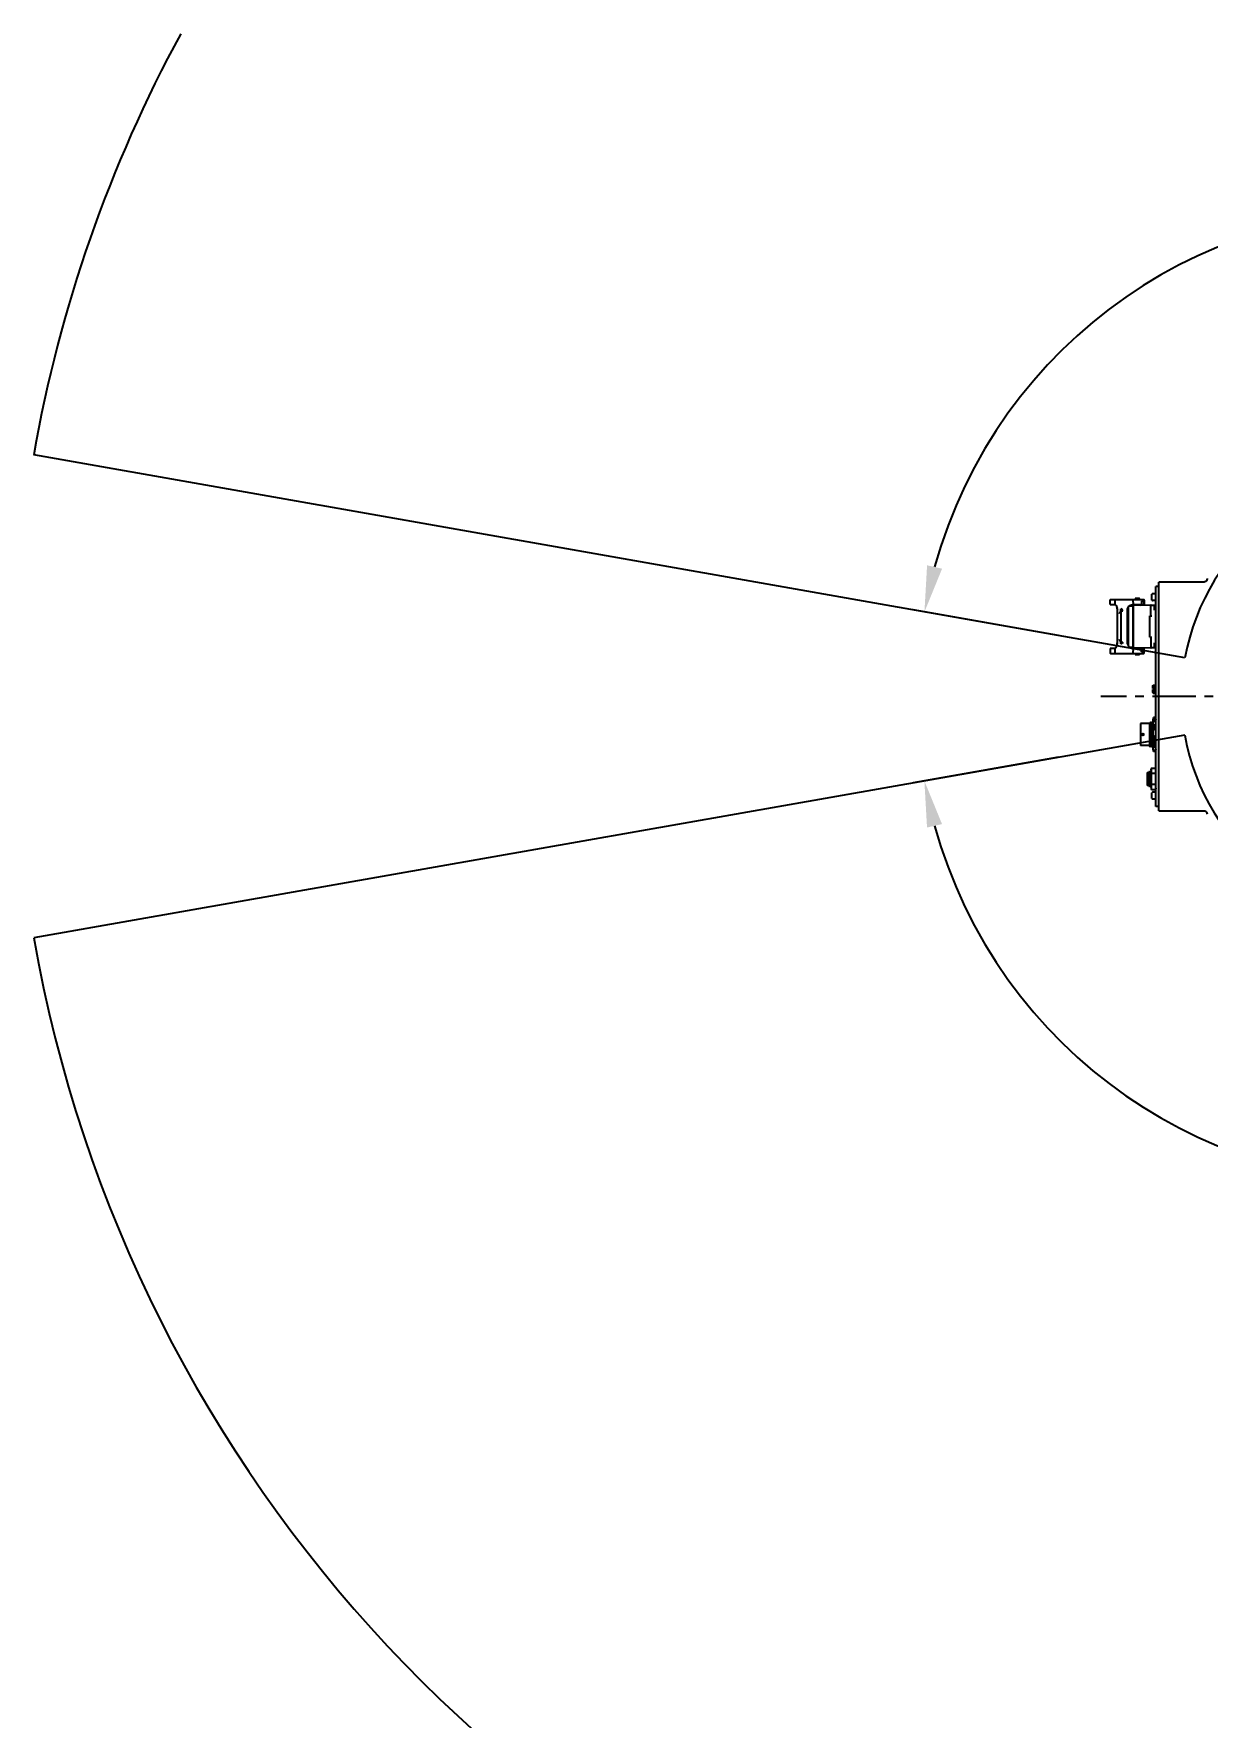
# Model space of a CAD drawing. Header units: millimetres. Extents: x 4086 to 10416, y 123 to 1549.
# Drawn here: x 9153.7 to 9357.2, y 416.2 to 708.2 of the extents above; entities that cross this region are included whole.
import ezdxf

# ---------------------------------------------------------------- set-up
doc = ezdxf.new("R2010")
doc.units = ezdxf.units.MM
doc.linetypes.add('CENTER', pattern=[0.6, 0.375, -0.075, 0.075, -0.075])
for name, color, linetype in [('中心线', 7, 'Continuous'), ('多重引线', 7, 'Continuous'), ('尺寸标注', 7, 'Continuous'), ('运动范围', 7, 'Continuous')]:
    doc.layers.add(name, color=color, linetype=linetype)
doc.styles.add('思源黑', font='SourceHanSansCN-Normal.ttf')
doc.dimstyles.new('STANDARD_1_6比例中六', dxfattribs={"dimtxt": 10, "dimasz": 8, "dimexe": 2, "dimexo": 1.5, "dimtad": 1, "dimdec": 1, "dimlfac": 6, "dimdsep": 46, "dimtxsty": '思源黑', "dimcen": 0.09, "dimclrd": 256, "dimclre": 256, "dimadec": 0, "dimazin": 0, "dimtp": 0.01, "dimtm": 0.01, "dimtfac": 1, "dimtdec": 1, "dimtofl": 0, "dimtmove": 0, "dimatfit": 3, "dimfxl": 1, "dimtolj": 1, "dimlwd": -1, "dimlwe": -1, "dimarcsym": 0})

# ---------------------------------------------------------------- blocks, each defined once
blk = doc.blocks.new('*D875')
at = {"layer": 'Defpoints', "color": 0}
for p in [(9437.51, 663.68), (9332.86, 603.51), (9333.46, 603.41), (9396.08, 593.23), (9396.68, 593.23)]:
    blk.add_point(p, dxfattribs=at)
at = {"layer": '尺寸标注'}
for p, q in [((9331.38, 603.78), (9306.16, 608.22)), ((9398.18, 593.23), (9477.49, 593.23))]:
    blk.add_line(p, q, dxfattribs=at)
blk.add_arc((9391.17, 593.23), 84.32, 5.438, 164.562, dxfattribs=at)
for points in [[(9308.59, 615.97), (9311.19, 615.38), (9308.13, 607.87)], [(9473.78, 601.16), (9476.45, 601.29), (9475.49, 593.23)]]:
    blk.add_solid(points, dxfattribs=at)
at = {"layer": '尺寸标注', "color": 0, "insert": (9399.04, 683.14), "char_height": 10, "attachment_point": 5, "rotation": 355, "style": '思源黑'}
blk.add_mtext('+170%%D', dxfattribs=at)
blk = doc.blocks.new('*D876')
at = {"layer": 'Defpoints', "color": 0}
for p in [(9396.08, 593.23), (9396.68, 593.23), (9332.86, 582.95), (9333.46, 583.06), (9357.77, 515.8)]:
    blk.add_point(p, dxfattribs=at)
at = {"layer": '尺寸标注'}
for p, q in [((9398.18, 593.23), (9477.51, 593.23)), ((9331.38, 582.69), (9306.15, 578.24))]:
    blk.add_line(p, q, dxfattribs=at)
blk.add_arc((9391.17, 593.23), 84.33, 195.4372, 354.5628, dxfattribs=at)
for points in [[(9476.46, 585.18), (9473.79, 585.3), (9475.51, 593.23)], [(9311.18, 571.08), (9308.58, 570.49), (9308.12, 578.59)]]:
    blk.add_solid(points, dxfattribs=at)
at = {"layer": '尺寸标注', "color": 0, "insert": (9398.01, 515.12), "char_height": 10, "attachment_point": 5, "rotation": 5, "style": '思源黑'}
blk.add_mtext('-170%%D', dxfattribs=at)

msp = doc.modelspace()

# ---------------------------------------------------------------- linework, layer by layer
at = {"layer": '中心线', "linetype": 'CENTER', "ltscale": 20}
msp.add_line((9391.173, 593.233), (9338.729, 593.233), dxfattribs=at)
at = {"layer": '多重引线'}
msp.add_arc((9391.173, 593.143), 38.468, 189.94999, 169.8488, dxfattribs=at)
at = {"layer": '运动范围', "linetype": 'Continuous'}
for p, q in [((9353.307, 599.922), (9153.68, 635.109)), ((9347.586, 609.938), (9347.586, 610.956)), ((9348.264, 611.041), (9347.67, 611.041)), ((9348.264, 574.153), (9348.264, 612.313)), ((9348.773, 612.313), (9348.264, 612.313)), ((9348.773, 573.407), (9348.773, 613.058)), ((9356.579, 613.058), (9348.773, 613.058)), ((9356.588, 613.059), (9356.579, 613.058)), ((9340.31, 609.185), (9340.31, 609.938)), ((9340.31, 609.185), (9341.121, 609.185)), ((9340.395, 610.023), (9346.161, 610.023)), ((9341.143, 609.938), (9341.121, 609.185)), ((9341.143, 609.938), (9341.153, 609.938)), ((9341.583, 602.268), (9341.583, 608.45)), ((9342.177, 608.053), (9342.143, 608.05)), ((9342.143, 608.05), (9342.208, 608.046)), ((9342.208, 608.046), (9342.143, 608.041)), ((9342.143, 608.041), (9342.208, 608.037)), ((9342.208, 608.037), (9342.143, 608.032)), ((9342.143, 608.032), (9342.208, 608.028)), ((9342.208, 608.028), (9342.143, 608.023)), ((9342.143, 608.023), (9342.208, 608.019)), ((9342.208, 608.019), (9342.143, 608.014)), ((9342.143, 608.014), (9342.208, 608.01)), ((9342.208, 608.01), (9342.143, 608.005)), ((9342.143, 608.005), (9342.208, 608)), ((9342.208, 608), (9342.143, 607.996)), ((9342.143, 607.996), (9342.208, 607.991)), ((9342.208, 607.991), (9342.143, 607.986)), ((9342.143, 607.986), (9342.208, 607.982)), ((9342.208, 607.982), (9342.143, 607.977)), ((9342.143, 607.977), (9342.208, 607.973)), ((9342.208, 607.973), (9342.143, 607.968)), ((9342.143, 607.968), (9342.208, 607.964)), ((9342.208, 607.964), (9342.143, 607.959)), ((9342.143, 607.959), (9342.177, 607.957)), ((9342.177, 608.059), (9342.175, 608.059)), ((9342.177, 608.048), (9342.177, 608.058)), ((9342.177, 607.951), (9342.177, 607.957)), ((9342.177, 607.948), (9342.177, 602.77)), ((9342.208, 608.046), (9342.208, 602.672)), ((9343.364, 602.268), (9343.364, 608.45)), ((9343.449, 608.645), (9343.449, 602.073)), ((9343.685, 608.967), (9344.312, 608.967)), ((9344.288, 609.938), (9344.323, 609.938)), ((9344.312, 601.751), (9344.312, 608.967)), ((9344.312, 608.789), (9344.355, 608.789)), ((9344.371, 609.185), (9344.323, 609.938)), ((9347.365, 609.039), (9344.355, 609.005)), ((9344.355, 601.713), (9344.355, 609.005)), ((9344.371, 609.185), (9346.246, 609.185)), ((9344.39, 609.006), (9344.568, 609.185)), ((9344.685, 610.21), (9344.652, 610.176)), ((9344.652, 610.176), (9344.652, 610.023)), ((9345.466, 610.176), (9344.652, 610.176)), ((9345.432, 610.21), (9344.685, 610.21)), ((9345.466, 610.176), (9345.432, 610.21)), ((9345.466, 610.023), (9345.466, 610.176)), ((9345.549, 609.185), (9345.713, 609.021)), ((9345.746, 609.761), (9345.746, 609.185)), ((9345.746, 609.761), (9346.225, 609.761)), ((9346.225, 609.185), (9346.225, 609.761)), ((9346.246, 609.938), (9346.246, 609.185)), ((9347.365, 609.039), (9347.364, 609.039)), ((9347.365, 609.039), (9348.044, 609.039)), ((9347.365, 607.225), (9347.365, 608.87)), ((9348.264, 609.853), (9347.67, 609.853)), ((9348.044, 608.191), (9348.044, 609.038)), ((9348.044, 609.038), (9348.264, 609.038)), ((9343.423, 605.316), (9343.364, 605.326)), ((9343.423, 605.071), (9343.364, 605.061)), ((9343.423, 605.027), (9343.364, 605.037)), ((9343.423, 605.019), (9343.364, 605.026)), ((9343.423, 604.982), (9343.364, 604.992)), ((9343.423, 604.715), (9343.364, 604.704)), ((9343.423, 605.338), (9343.368, 605.348)), ((9343.423, 605.071), (9343.423, 605.338)), ((9343.423, 604.715), (9343.423, 605.027)), ((9347.196, 603.493), (9347.196, 607.225)), ((9347.196, 607.225), (9347.535, 607.225)), ((9342.177, 602.761), (9342.143, 602.759)), ((9342.143, 602.759), (9342.208, 602.754)), ((9342.208, 602.754), (9342.143, 602.75)), ((9342.143, 602.75), (9342.208, 602.745)), ((9342.208, 602.745), (9342.143, 602.741)), ((9342.143, 602.741), (9342.208, 602.736)), ((9342.208, 602.736), (9342.143, 602.732)), ((9342.143, 602.732), (9342.208, 602.727)), ((9342.208, 602.727), (9342.143, 602.723)), ((9342.143, 602.723), (9342.208, 602.718)), ((9342.208, 602.718), (9342.143, 602.713)), ((9342.143, 602.713), (9342.208, 602.708)), ((9342.208, 602.708), (9342.143, 602.704)), ((9342.143, 602.704), (9342.208, 602.699)), ((9342.208, 602.699), (9342.143, 602.695)), ((9342.143, 602.695), (9342.208, 602.69)), ((9342.208, 602.69), (9342.143, 602.686)), ((9342.143, 602.686), (9342.208, 602.681)), ((9342.208, 602.681), (9342.143, 602.677)), ((9342.143, 602.677), (9342.208, 602.672)), ((9342.208, 602.672), (9342.143, 602.668)), ((9342.143, 602.668), (9342.177, 602.665)), ((9342.177, 602.761), (9342.177, 602.767)), ((9342.177, 602.66), (9342.177, 602.67)), ((9342.177, 602.66), (9342.516, 602.66)), ((9342.177, 602.636), (9342.177, 602.658)), ((9343.423, 604.359), (9343.364, 604.369)), ((9343.364, 604.304), (9343.423, 604.314)), ((9343.423, 604.203), (9343.364, 604.213)), ((9343.423, 603.958), (9343.364, 603.948)), ((9343.423, 603.602), (9343.364, 603.612)), ((9343.423, 603.379), (9343.364, 603.369)), ((9343.423, 603.29), (9343.364, 603.301)), ((9343.423, 603.09), (9343.364, 603.079)), ((9343.423, 602.979), (9343.364, 602.989)), ((9343.423, 602.934), (9343.364, 602.924)), ((9343.423, 602.756), (9343.364, 602.766)), ((9343.423, 602.712), (9343.364, 602.701)), ((9343.423, 604.225), (9343.368, 604.235)), ((9343.423, 603.068), (9343.368, 603.058)), ((9343.423, 604.314), (9343.423, 604.359)), ((9343.423, 603.958), (9343.423, 604.225)), ((9343.423, 603.379), (9343.423, 603.602)), ((9343.423, 603.068), (9343.423, 603.29)), ((9343.423, 602.712), (9343.423, 602.979)), ((9343.684, 601.751), (9344.312, 601.751)), ((9344.355, 601.929), (9344.312, 601.929)), ((9344.355, 601.713), (9347.365, 601.679)), ((9344.39, 601.712), (9344.568, 601.533)), ((9345.549, 601.533), (9345.713, 601.697)), ((9347.196, 603.493), (9347.535, 603.493)), ((9347.364, 601.679), (9347.365, 601.679)), ((9347.365, 603.493), (9347.365, 601.848)), ((9348.044, 601.679), (9347.365, 601.679)), ((9348.044, 601.68), (9348.044, 602.528)), ((9348.264, 601.68), (9348.044, 601.68)), ((9340.31, 601.533), (9340.31, 600.78)), ((9341.121, 601.533), (9340.31, 601.533)), ((9340.395, 600.695), (9346.161, 600.695)), ((9341.121, 601.533), (9341.143, 600.78)), ((9341.153, 600.78), (9341.143, 600.78)), ((9344.323, 600.78), (9344.288, 600.781)), ((9344.323, 600.78), (9344.371, 601.533)), ((9346.246, 601.533), (9344.371, 601.533)), ((9344.652, 600.542), (9344.652, 600.695)), ((9344.685, 600.508), (9344.652, 600.542)), ((9345.466, 600.542), (9344.652, 600.542)), ((9344.685, 600.508), (9345.432, 600.508)), ((9345.466, 600.542), (9345.432, 600.508)), ((9345.466, 600.695), (9345.466, 600.542)), ((9345.746, 600.957), (9345.746, 601.533)), ((9346.225, 600.957), (9345.746, 600.957)), ((9346.225, 600.957), (9346.225, 601.533)), ((9346.246, 600.78), (9346.246, 601.533)), ((9347.755, 595.098), (9347.78, 595.19)), ((9347.755, 594.606), (9347.755, 595.098)), ((9347.755, 594.606), (9348.01, 594.606)), ((9347.755, 593.911), (9347.755, 594.403)), ((9348.01, 594.403), (9347.755, 594.403)), ((9347.755, 593.911), (9347.78, 593.819)), ((9347.78, 595.19), (9348.179, 595.19)), ((9347.78, 594.847), (9348.179, 594.847)), ((9347.78, 594.162), (9348.179, 594.162)), ((9347.78, 593.819), (9348.179, 593.819)), ((9348.01, 594.403), (9348.01, 594.606)), ((9348.179, 595.19), (9348.179, 593.819)), ((9348.264, 595.098), (9348.179, 595.098)), ((9348.264, 593.911), (9348.179, 593.911)), ((9345.572, 588.503), (9345.572, 584.733)), ((9347.183, 588.503), (9345.572, 588.503)), ((9347.226, 584.525), (9347.226, 588.67)), ((9347.26, 588.61), (9347.226, 588.67)), ((9347.259, 588.611), (9347.289, 588.611)), ((9347.38, 588.771), (9347.288, 588.612)), ((9347.381, 588.772), (9347.38, 588.771)), ((9347.405, 588.772), (9347.381, 588.772)), ((9347.405, 588.772), (9347.407, 588.771)), ((9347.499, 588.611), (9347.407, 588.771)), ((9347.498, 588.611), (9347.528, 588.611)), ((9347.499, 588.61), (9347.499, 588.611)), ((9347.62, 588.771), (9347.528, 588.612)), ((9347.621, 588.772), (9347.62, 588.771)), ((9347.645, 588.772), (9347.621, 588.772)), ((9347.645, 588.772), (9347.646, 588.771)), ((9347.726, 588.633), (9347.646, 588.771)), ((9347.841, 589.573), (9347.726, 589.143)), ((9347.726, 589.143), (9347.726, 584.094)), ((9347.745, 588.612), (9347.745, 588.611)), ((9347.745, 588.611), (9347.745, 588.609)), ((9348.149, 589.573), (9347.841, 589.573)), ((9348.149, 588.096), (9347.841, 588.096)), ((9348.149, 589.573), (9348.264, 589.143)), ((9353.284, 586.496), (9153.68, 551.356)), ((9347.183, 584.733), (9345.572, 584.733)), ((9347.226, 584.525), (9347.261, 584.465)), ((9347.251, 585.309), (9347.251, 584.554)), ((9347.251, 585.309), (9347.254, 585.178)), ((9347.262, 584.464), (9347.261, 584.465)), ((9347.286, 584.464), (9347.262, 584.464)), ((9347.286, 584.464), (9347.287, 584.465)), ((9347.287, 584.465), (9347.379, 584.625)), ((9347.378, 584.625), (9347.408, 584.625)), ((9347.407, 584.626), (9347.408, 584.625)), ((9347.408, 584.625), (9347.5, 584.465)), ((9347.501, 584.464), (9347.5, 584.465)), ((9347.525, 584.464), (9347.501, 584.464)), ((9347.525, 584.464), (9347.526, 584.465)), ((9347.526, 584.465), (9347.618, 584.625)), ((9347.618, 584.625), (9347.646, 584.625)), ((9347.646, 584.626), (9347.647, 584.625)), ((9347.647, 584.625), (9347.726, 584.489)), ((9347.726, 584.094), (9347.841, 583.663)), ((9347.736, 584.468), (9347.736, 584.465)), ((9347.736, 584.465), (9347.736, 584.464)), ((9348.149, 585.141), (9347.841, 585.141)), ((9348.264, 584.094), (9348.149, 583.663)), ((9348.254, 584.465), (9348.254, 584.466)), ((9348.149, 583.663), (9347.841, 583.663)), ((9346.729, 580.004), (9346.729, 577.799)), ((9346.729, 580.004), (9346.984, 580.004)), ((9346.984, 577.799), (9346.984, 580.004)), ((9346.984, 579.66), (9347.136, 579.66)), ((9347.136, 580.154), (9347.24, 580.258)), ((9347.136, 580.154), (9347.136, 577.649)), ((9347.24, 580.258), (9347.24, 577.545)), ((9347.24, 580.258), (9347.416, 580.258)), ((9347.416, 580.513), (9347.483, 580.762)), ((9347.416, 580.513), (9347.416, 577.29)), ((9347.483, 580.762), (9348.197, 580.762)), ((9348.197, 579.832), (9347.483, 579.832)), ((9348.264, 580.513), (9348.197, 580.762)), ((9346.984, 577.799), (9346.729, 577.799)), ((9347.136, 578.142), (9346.984, 578.142)), ((9347.24, 577.545), (9347.136, 577.649)), ((9347.416, 577.545), (9347.24, 577.545)), ((9347.416, 577.29), (9347.483, 577.041)), ((9348.197, 577.971), (9347.483, 577.971)), ((9348.197, 577.041), (9347.483, 577.041)), ((9347.586, 575.509), (9347.586, 576.527)), ((9348.264, 576.612), (9347.67, 576.612)), ((9348.264, 575.425), (9347.67, 575.425)), ((9348.264, 577.29), (9348.197, 577.041)), ((9348.773, 574.153), (9348.264, 574.153)), ((9348.773, 573.407), (9356.579, 573.407)), ((9356.652, 573.397), (9356.763, 573.36)), ((9357.18, 572.79), (9357.179, 572.792))]:
    msp.add_line(p, q, dxfattribs=at)
for points in [[(9357.18, 613.675), (9357.175, 613.64), (9357.122, 613.464), (9357.022, 613.303), (9356.894, 613.181), (9356.761, 613.104)], [(9356.761, 613.104), (9356.65, 613.068), (9356.588, 613.059)], [(9356.763, 573.36), (9356.894, 573.284), (9357.021, 573.164), (9357.12, 573.006), (9357.175, 572.829), (9357.179, 572.792)]]:
    msp.add_lwpolyline(points, dxfattribs=at)
for centre, radius in [((9347.993, 589.034), 0.134), ((9346.002, 586.618), 0.168), ((9346.002, 586.618), 0.101)]:
    msp.add_circle(centre, radius, dxfattribs=at)
for centre, radius, start, end in [((9391.173, 593.233), 241.156, 151.53389, 170), ((9391.173, 593.233), 241.156, 190, 28.46611), ((9347.67, 610.956), 0.0848, 90, 180), ((9340.395, 609.938), 0.0848, 90, 180), ((9338.245, 607.893), 3.344, 10.24043, 10.73805), ((9337.557, 607.771), 4.043, 8.85821, 10.21049), ((9342.176, 608.059), 0.34, 359.93091, 89.92913), ((9345.34, 608.121), 1.967, 169.22305, 171.05814), ((9344.999, 608.184), 1.62, 168.77852, 169.17097), ((9346.161, 609.938), 0.0848, 0, 90.01563), ((9347.535, 608.87), 0.17, 90, 180), ((9347.67, 609.938), 0.0848, 180, 270), ((9338.248, 602.824), 3.341, 349.24749, 349.75977), ((9337.557, 602.947), 4.043, 349.78946, 351.14174), ((9345.683, 602.654), 2.315, 188.99202, 189.19674), ((9345.298, 602.59), 1.924, 189.15677, 190.78682), ((9344.979, 602.53), 1.599, 190.82369, 191.41625), ((9347.535, 601.848), 0.17, 180, 270), ((9340.395, 600.78), 0.0848, 180, 270), ((9346.161, 600.78), 0.0848, 269.98437, 0), ((9348.621, 595.073), 0.871, 192.81799, 194.99382), ((9348.621, 593.937), 0.871, 165.00618, 167.18201), ((9347.183, 588.546), 0.0431, 270, 0), ((9347.183, 584.69), 0.0431, 0, 90), ((9732.017, 593.208), 384.369, 180.98229, 181.15096), ((9347.67, 576.527), 0.0848, 90, 180), ((9347.67, 575.509), 0.0848, 180, 270)]:
    msp.add_arc(centre, radius, start, end, dxfattribs=at)
msp.add_ellipse((9347.993, 586.218), major_axis=(0, 0.267), ratio=0.5, dxfattribs=at)
for major_axis, start_param, end_param in [((0.134, 0), 3.1415927, 6.5414141), ((0, 0.134), 1.4010124, 1.5707964), ((0.134, 0), 2.8758088, 2.9718088), ((0, 0.134), 4.9706177, 7.5881978)]:
    msp.add_ellipse((9347.993, 584.602), major_axis=major_axis, ratio=1, start_param=start_param, end_param=end_param, dxfattribs=at)
for points, knots in [([(9341.121, 609.185), (9341.166, 609.185), (9341.27, 609.142), (9341.385, 608.997), (9341.473, 608.78), (9341.513, 608.61), (9341.531, 608.516)], [0, 0, 0, 0, 12406.8355879, 28619.6517461, 50024.8560136, 76383.1923852, 76383.1923852, 76383.1923852, 76383.1923852]), ([(9341.224, 610.023), (9341.203, 610.023), (9341.159, 610.004), (9341.143, 609.96), (9341.143, 609.938)], [0, 0, 0, 0, 21196.2241066, 43048.1058811, 43048.1058811, 43048.1058811, 43048.1058811]), ([(9341.947, 607.615), (9341.964, 607.654), (9342.003, 607.728), (9342.047, 607.799), (9342.064, 607.836)], [0, 0, 0, 0, 22120.0847506, 43149.6269556, 43149.6269556, 43149.6269556, 43149.6269556]), ([(9342.064, 607.836), (9342.071, 607.851), (9342.096, 607.897), (9342.14, 607.94), (9342.177, 607.948)], [0, 0, 0, 0, 12891.7834354, 43147.7995576, 43147.7995576, 43147.7995576, 43147.7995576]), ([(9342.177, 608.082), (9342.178, 608.123), (9342.176, 608.229), (9342.177, 608.334), (9342.177, 608.398)], [0, 0, 0, 0, 17002.865574, 43138.4665549, 43138.4665549, 43138.4665549, 43138.4665549]), ([(9342.177, 608.06), (9342.175, 608.062), (9342.176, 608.07), (9342.177, 608.077), (9342.177, 608.082)], [0, 0, 0, 0, 14353.8384079, 43144.2497675, 43144.2497675, 43144.2497675, 43144.2497675]), ([(9342.177, 608.058), (9342.177, 608.058), (9342.177, 608.058), (9342.177, 608.059), (9342.177, 608.059)], [0, 0, 0, 0, 24119.0876312, 43144.6587528, 43144.6587528, 43144.6587528, 43144.6587528]), ([(9342.178, 608.058), (9342.179, 608.061), (9342.187, 608.059), (9342.192, 608.058), (9342.194, 608.058)], [0, 0, 0, 0, 27178.3276372, 43144.8986539, 43144.8986539, 43144.8986539, 43144.8986539]), ([(9342.194, 608.058), (9342.197, 608.058), (9342.209, 608.057), (9342.221, 608.058), (9342.231, 608.058)], [0, 0, 0, 0, 8681.6210363, 43145.5831196, 43145.5831196, 43145.5831196, 43145.5831196]), ([(9342.231, 608.058), (9342.249, 608.058), (9342.344, 608.057), (9342.439, 608.058), (9342.516, 608.058)], [0, 0, 0, 0, 8208.8227075, 43149.0877159, 43149.0877159, 43149.0877159, 43149.0877159]), ([(9343.41, 608.499), (9343.429, 608.594), (9343.482, 608.776), (9343.611, 608.918), (9343.684, 608.969)], [0, 0, 0, 0, 22630.1622909, 43162.0446579, 43162.0446579, 43162.0446579, 43162.0446579]), ([(9343.684, 608.969), (9343.789, 609.042), (9344.018, 609.131), (9344.257, 609.185), (9344.371, 609.185)], [0, 0, 0, 0, 22893.8520651, 43165.8563498, 43165.8563498, 43165.8563498, 43165.8563498]), ([(9344.251, 610.023), (9344.27, 610.023), (9344.311, 610.001), (9344.323, 609.959), (9344.323, 609.938)], [0, 0, 0, 0, 20322.823744, 43146.5039414, 43146.5039414, 43146.5039414, 43146.5039414]), ([(9341.121, 601.533), (9341.166, 601.533), (9341.269, 601.576), (9341.385, 601.721), (9341.472, 601.938), (9341.513, 602.107), (9341.53, 602.201)], [0, 0, 0, 0, 12479.9363738, 28784.8223251, 50308.7664422, 76814.6993516, 76814.6993516, 76814.6993516, 76814.6993516]), ([(9342.064, 602.882), (9342.047, 602.919), (9342.003, 602.99), (9341.964, 603.064), (9341.947, 603.103)], [0, 0, 0, 0, 21106.3808897, 43306.9193155, 43306.9193155, 43306.9193155, 43306.9193155]), ([(9342.177, 602.77), (9342.166, 602.772), (9342.115, 602.795), (9342.082, 602.843), (9342.064, 602.882)], [0, 0, 0, 0, 9173.1394609, 43317.7091093, 43317.7091093, 43317.7091093, 43317.7091093]), ([(9342.516, 602.66), (9342.516, 602.573), (9342.459, 602.435), (9342.31, 602.34), (9342.221, 602.317), (9342.177, 602.32)], [0, 0, 0, 0, 28678.8742652, 43285.6420675, 57853.6137398, 57853.6137398, 57853.6137398, 57853.6137398]), ([(9342.177, 602.32), (9342.177, 602.353), (9342.176, 602.459), (9342.177, 602.564), (9342.177, 602.636)], [0, 0, 0, 0, 13750.6306781, 43330.7174663, 43330.7174663, 43330.7174663, 43330.7174663]), ([(9343.411, 602.213), (9343.43, 602.119), (9343.484, 601.94), (9343.612, 601.799), (9343.684, 601.75)], [0, 0, 0, 0, 22733.0956713, 43387.1417945, 43387.1417945, 43387.1417945, 43387.1417945]), ([(9343.684, 601.75), (9343.789, 601.676), (9344.018, 601.587), (9344.257, 601.533), (9344.371, 601.533)], [0, 0, 0, 0, 23025.6887529, 43414.7482177, 43414.7482177, 43414.7482177, 43414.7482177]), ([(9341.143, 600.78), (9341.143, 600.758), (9341.159, 600.714), (9341.203, 600.695), (9341.224, 600.695)], [0, 0, 0, 0, 22008.5435494, 43356.6112308, 43356.6112308, 43356.6112308, 43356.6112308]), ([(9344.323, 600.78), (9344.323, 600.759), (9344.311, 600.717), (9344.27, 600.695), (9344.251, 600.695)], [0, 0, 0, 0, 22986.1500513, 43454.3098563, 43454.3098563, 43454.3098563, 43454.3098563]), ([(9347.755, 595.019), (9347.755, 595.033), (9347.757, 595.091), (9347.769, 595.148), (9347.78, 595.19)], [0, 0, 0, 0, 10849.0333219, 43751.2865436, 43751.2865436, 43751.2865436, 43751.2865436]), ([(9347.772, 594.879), (9347.769, 594.891), (9347.76, 594.937), (9347.755, 594.984), (9347.755, 595.019)], [0, 0, 0, 0, 11040.7518682, 43756.3946298, 43756.3946298, 43756.3946298, 43756.3946298]), ([(9347.755, 593.991), (9347.755, 594.002), (9347.757, 594.049), (9347.764, 594.095), (9347.772, 594.13)], [0, 0, 0, 0, 10884.2123456, 43785.8889822, 43785.8889822, 43785.8889822, 43785.8889822]), ([(9347.78, 593.819), (9347.778, 593.827), (9347.77, 593.857), (9347.764, 593.888), (9347.761, 593.912)], [0, 0, 0, 0, 11030.6704922, 43792.5919786, 43792.5919786, 43792.5919786, 43792.5919786]), ([(9347.226, 587.901), (9347.228, 587.698), (9347.232, 587.268), (9347.238, 586.61), (9347.244, 585.949), (9347.248, 585.515), (9347.251, 585.309)], [0, 0, 0, 0, 18274.0165897, 38821.722235, 59454.6010378, 78007.1121604, 78007.1121604, 78007.1121604, 78007.1121604]), ([(9347.33, 586.015), (9347.327, 586.165), (9347.323, 586.392), (9347.317, 586.694), (9347.313, 586.922), (9347.308, 587.146), (9347.304, 587.362), (9347.3, 587.569), (9347.295, 587.763), (9347.291, 587.942), (9347.287, 588.103), (9347.283, 588.226), (9347.28, 588.313), (9347.278, 588.371), (9347.276, 588.422), (9347.273, 588.468), (9347.271, 588.507), (9347.269, 588.54), (9347.267, 588.564), (9347.266, 588.58), (9347.265, 588.589), (9347.263, 588.597), (9347.262, 588.603), (9347.261, 588.607), (9347.261, 588.61), (9347.26, 588.61)], [0, 0, 0, 0, 69093.0872289, 104339.6475561, 139430.3242949, 173898.8703132, 207287.48056, 239153.2942089, 269072.448771, 296647.9426015, 321514.5459029, 343341.2319816, 353022.9415389, 361839.1164147, 369762.0764875, 376764.6880202, 382823.586462, 387920.7137998, 392038.8776367, 393726.6931939, 395165.9290615, 396356.1583081, 397297.456359, 397991.1270775, 398442.5325838, 398442.5325838, 398442.5325838, 398442.5325838]), ([(9347.289, 588.611), (9347.289, 588.611), (9347.29, 588.611), (9347.29, 588.609), (9347.291, 588.607), (9347.292, 588.603), (9347.293, 588.597), (9347.294, 588.589), (9347.296, 588.576), (9347.298, 588.555), (9347.3, 588.524), (9347.302, 588.487), (9347.304, 588.443), (9347.307, 588.394), (9347.309, 588.338), (9347.311, 588.276), (9347.313, 588.208), (9347.316, 588.108), (9347.32, 587.969), (9347.325, 587.79), (9347.329, 587.594), (9347.333, 587.385), (9347.338, 587.165), (9347.342, 586.938), (9347.347, 586.707), (9347.353, 586.398), (9347.357, 586.168), (9347.36, 586.015)], [0, 0, 0, 0, 234.4284956, 435.5335375, 701.9063079, 1438.867783, 2454.2089186, 3749.8167457, 5325.4767947, 9313.2045751, 14407.999825, 20595.1835171, 27851.9909412, 36154.3678447, 45475.8540654, 55782.5914454, 67039.1796337, 79208.8571313, 106112.2575335, 136124.2477032, 168830.1994554, 203781.556485, 240497.1680143, 278471.2955624, 317182.1622462, 356096.4121509, 432398.6902589, 432398.6902589, 432398.6902589, 432398.6902589]), ([(9347.441, 586.618), (9347.439, 586.758), (9347.435, 586.967), (9347.43, 587.241), (9347.426, 587.44), (9347.423, 587.63), (9347.419, 587.811), (9347.415, 587.98), (9347.412, 588.136), (9347.408, 588.278), (9347.405, 588.386), (9347.402, 588.464), (9347.4, 588.516), (9347.398, 588.564), (9347.396, 588.607), (9347.395, 588.645), (9347.393, 588.678), (9347.391, 588.706), (9347.389, 588.729), (9347.387, 588.747), (9347.386, 588.759), (9347.384, 588.766), (9347.384, 588.769), (9347.383, 588.771), (9347.382, 588.772), (9347.382, 588.772), (9347.381, 588.772)], [0, 0, 0, 0, 81419.4250201, 121148.1298679, 159710.897753, 196735.6834586, 231866.842665, 264765.7147407, 295115.8379623, 322625.6463337, 347029.5383994, 357992.6527235, 368094.9323455, 377310.4909513, 385617.2903873, 392997.3273932, 399432.8857191, 404906.991533, 409408.2632363, 412928.8616703, 415462.7455839, 416359.6412684, 417012.7561795, 417250.3376206, 417431.4995129, 417651.8838037, 417651.8838037, 417651.8838037, 417651.8838037]), ([(9347.407, 588.771), (9347.407, 588.77), (9347.408, 588.769), (9347.408, 588.765), (9347.409, 588.76), (9347.411, 588.752), (9347.412, 588.738), (9347.414, 588.717), (9347.416, 588.692), (9347.418, 588.662), (9347.419, 588.627), (9347.421, 588.587), (9347.423, 588.543), (9347.426, 588.475), (9347.429, 588.38), (9347.432, 588.254), (9347.436, 588.113), (9347.44, 587.958), (9347.443, 587.791), (9347.447, 587.612), (9347.452, 587.358), (9347.458, 587.025), (9347.463, 586.756), (9347.465, 586.618)], [0, 0, 0, 0, 404.6526543, 1009.1330982, 1818.6658844, 2835.1937571, 5490.6165741, 8972.3253524, 13273.7439747, 18387.1516104, 24300.7670502, 31000.2485574, 38471.0956495, 46696.8972063, 65332.1618278, 86735.8666163, 110708.3100212, 137029.6205593, 165455.1206357, 195722.2603136, 227551.1723059, 294703.1499065, 364430.7921671, 364430.7921671, 364430.7921671, 364430.7921671]), ([(9347.57, 586.015), (9347.567, 586.165), (9347.562, 586.392), (9347.556, 586.694), (9347.552, 586.922), (9347.548, 587.146), (9347.543, 587.362), (9347.539, 587.569), (9347.535, 587.763), (9347.53, 587.942), (9347.526, 588.103), (9347.522, 588.226), (9347.519, 588.313), (9347.517, 588.371), (9347.515, 588.422), (9347.513, 588.468), (9347.511, 588.507), (9347.508, 588.54), (9347.506, 588.564), (9347.505, 588.58), (9347.504, 588.589), (9347.503, 588.597), (9347.502, 588.603), (9347.501, 588.607), (9347.5, 588.61), (9347.499, 588.61)], [0, 0, 0, 0, 69106.5913725, 104360.0544631, 139457.4809228, 173932.7366346, 207327.659726, 239199.2044301, 269124.1136618, 296704.4126862, 321574.7498832, 343405.3949422, 353087.9353141, 361906.0033526, 369829.8452989, 376832.6435408, 382892.9364088, 387990.1189914, 392107.8559003, 393796.1086884, 395235.7459288, 396425.9050053, 397366.4839788, 398059.396099, 398510.6121306, 398510.6121306, 398510.6121306, 398510.6121306]), ([(9347.528, 588.611), (9347.528, 588.611), (9347.529, 588.611), (9347.53, 588.609), (9347.531, 588.607), (9347.532, 588.603), (9347.533, 588.597), (9347.534, 588.589), (9347.535, 588.576), (9347.537, 588.555), (9347.539, 588.524), (9347.542, 588.487), (9347.544, 588.443), (9347.546, 588.394), (9347.548, 588.338), (9347.55, 588.276), (9347.553, 588.208), (9347.556, 588.108), (9347.56, 587.969), (9347.564, 587.79), (9347.568, 587.594), (9347.573, 587.385), (9347.577, 587.165), (9347.582, 586.938), (9347.586, 586.707), (9347.592, 586.398), (9347.596, 586.168), (9347.6, 586.015)], [0, 0, 0, 0, 234.6980831, 436.0235526, 702.6068031, 1439.7970998, 2454.9410439, 3750.4727639, 5326.3961091, 9315.1730425, 14410.8900364, 20598.8876534, 27856.9050579, 36161.0754709, 45483.9529264, 55792.0845006, 67051.2059513, 79222.812296, 106130.9261251, 136147.3004118, 168859.4770358, 203816.6869451, 240538.2078185, 278519.1369266, 317236.4250759, 356157.3768145, 432472.6065379, 432472.6065379, 432472.6065379, 432472.6065379]), ([(9347.681, 586.618), (9347.678, 586.758), (9347.674, 586.967), (9347.669, 587.241), (9347.666, 587.44), (9347.662, 587.63), (9347.658, 587.811), (9347.655, 587.98), (9347.651, 588.136), (9347.647, 588.278), (9347.644, 588.386), (9347.641, 588.464), (9347.64, 588.516), (9347.638, 588.564), (9347.636, 588.607), (9347.634, 588.645), (9347.632, 588.678), (9347.63, 588.706), (9347.628, 588.729), (9347.627, 588.747), (9347.625, 588.759), (9347.624, 588.766), (9347.623, 588.769), (9347.622, 588.771), (9347.622, 588.772), (9347.621, 588.772), (9347.621, 588.772)], [0, 0, 0, 0, 81433.0805883, 121168.9080673, 159737.7787818, 196769.1424827, 231906.1875781, 264810.3791084, 295166.2589259, 322679.8969452, 347088.7385024, 358053.3780341, 368156.9527592, 377374.3925337, 385682.8189222, 393063.9956863, 399500.374619, 404975.3841497, 409477.8227033, 412999.1323896, 415532.6893759, 416429.6314459, 417083.1135945, 417320.9273636, 417502.3119837, 417722.949904, 417722.949904, 417722.949904, 417722.949904]), ([(9347.646, 588.771), (9347.646, 588.77), (9347.647, 588.769), (9347.648, 588.765), (9347.649, 588.76), (9347.65, 588.752), (9347.652, 588.738), (9347.653, 588.717), (9347.655, 588.692), (9347.657, 588.662), (9347.659, 588.627), (9347.661, 588.587), (9347.662, 588.543), (9347.665, 588.475), (9347.668, 588.38), (9347.672, 588.254), (9347.675, 588.113), (9347.679, 587.958), (9347.683, 587.791), (9347.686, 587.612), (9347.691, 587.358), (9347.697, 587.025), (9347.702, 586.756), (9347.704, 586.618)], [0, 0, 0, 0, 404.7340642, 1009.4928911, 1819.6755354, 2837.1166369, 5493.8214864, 8976.3971297, 13278.8742261, 18393.86778, 24309.1210168, 31010.121569, 38482.2397387, 46709.7816903, 65349.1254349, 86756.3050732, 110733.1523155, 137058.7397378, 165488.569493, 195760.7484807, 227593.9562616, 294755.7140579, 364493.1460865, 364493.1460865, 364493.1460865, 364493.1460865]), ([(9347.841, 589.573), (9347.82, 589.494), (9347.782, 589.335), (9347.745, 589.095), (9347.731, 588.853), (9347.738, 588.692), (9347.745, 588.612)], [0, 0, 0, 0, 19714.6311852, 39210.8163104, 58565.5951766, 77909.1106993, 77909.1106993, 77909.1106993, 77909.1106993]), ([(9347.841, 588.096), (9347.808, 587.851), (9347.768, 587.482), (9347.74, 586.989), (9347.732, 586.618), (9347.74, 586.248), (9347.768, 585.754), (9347.808, 585.386), (9347.841, 585.141)], [0, 0, 0, 0, 28009.9796221, 42016.5408477, 56023.106824, 70029.6728004, 84036.234082, 112046.2136929, 112046.2136929, 112046.2136929, 112046.2136929]), ([(9347.745, 588.609), (9347.753, 588.523), (9347.778, 588.35), (9347.818, 588.18), (9347.841, 588.096)], [0, 0, 0, 0, 21857.8761419, 43973.795016, 43973.795016, 43973.795016, 43973.795016]), ([(9348.245, 588.612), (9348.252, 588.692), (9348.259, 588.853), (9348.245, 589.094), (9348.207, 589.335), (9348.17, 589.494), (9348.149, 589.573)], [0, 0, 0, 0, 19352.497601, 38715.9537733, 58220.8206349, 77944.3566477, 77944.3566477, 77944.3566477, 77944.3566477]), ([(9348.149, 588.096), (9348.172, 588.181), (9348.211, 588.351), (9348.237, 588.525), (9348.245, 588.612)], [0, 0, 0, 0, 22123.57539, 43988.0397509, 43988.0397509, 43988.0397509, 43988.0397509]), ([(9348.149, 585.141), (9348.182, 585.386), (9348.222, 585.754), (9348.25, 586.248), (9348.257, 586.618), (9348.25, 586.989), (9348.222, 587.482), (9348.182, 587.851), (9348.149, 588.096)], [0, 0, 0, 0, 28030.2156361, 42046.8960657, 56063.5811934, 70080.266321, 84096.9466945, 112127.1623419, 112127.1623419, 112127.1623419, 112127.1623419]), ([(9347.261, 584.465), (9347.26, 584.466), (9347.259, 584.469), (9347.258, 584.475), (9347.257, 584.483), (9347.256, 584.493), (9347.254, 584.505), (9347.253, 584.525), (9347.251, 584.542), (9347.251, 584.554)], [0, 0, 0, 0, 4952.421045, 12974.8212468, 24136.1917727, 38453.0389224, 55915.7000314, 76507.512069, 127000.4530184, 127000.4530184, 127000.4530184, 127000.4530184]), ([(9347.254, 585.178), (9347.255, 585.125), (9347.258, 585.024), (9347.261, 584.902), (9347.264, 584.814), (9347.266, 584.755), (9347.268, 584.701), (9347.27, 584.653), (9347.272, 584.609), (9347.274, 584.572), (9347.276, 584.54), (9347.277, 584.513), (9347.279, 584.495), (9347.281, 584.483), (9347.282, 584.477), (9347.283, 584.471), (9347.283, 584.468), (9347.284, 584.466), (9347.285, 584.465), (9347.285, 584.464), (9347.286, 584.464)], [0, 0, 0, 0, 70677.5361298, 133588.1143379, 161912.0791307, 188044.5048013, 211909.9723172, 233446.2212709, 252596.553727, 269305.1676574, 283528.045909, 295231.6518566, 304384.4415218, 307997.2923936, 310967.4382321, 313296.701406, 314990.6913106, 315604.6634113, 316069.8459139, 316619.8259499, 316619.8259499, 316619.8259499, 316619.8259499]), ([(9347.378, 584.625), (9347.378, 584.625), (9347.377, 584.625), (9347.377, 584.627), (9347.376, 584.629), (9347.375, 584.631), (9347.375, 584.635), (9347.374, 584.641), (9347.372, 584.651), (9347.371, 584.665), (9347.369, 584.682), (9347.368, 584.701), (9347.366, 584.724), (9347.365, 584.75), (9347.363, 584.791), (9347.36, 584.848), (9347.357, 584.925), (9347.354, 585.013), (9347.351, 585.11), (9347.348, 585.217), (9347.345, 585.333), (9347.342, 585.457), (9347.339, 585.588), (9347.335, 585.775), (9347.332, 585.918), (9347.33, 586.015)], [0, 0, 0, 0, 242.9956156, 641.3071424, 1239.1308353, 2048.3029007, 3073.1155939, 4315.4234478, 7455.3041394, 11470.1626235, 16355.7698541, 22104.467408, 28708.0302536, 36157.9364101, 44443.5609211, 63465.1733117, 85656.4308558, 110880.4666773, 138979.2622377, 169780.4388455, 203089.6407467, 238702.6625268, 276394.7943871, 315934.1519664, 399554.621125, 399554.621125, 399554.621125, 399554.621125]), ([(9347.36, 586.015), (9347.362, 585.92), (9347.366, 585.738), (9347.371, 585.515), (9347.375, 585.349), (9347.378, 585.235), (9347.381, 585.129), (9347.383, 585.032), (9347.386, 584.945), (9347.389, 584.867), (9347.392, 584.8), (9347.395, 584.75), (9347.397, 584.716), (9347.398, 584.695), (9347.4, 584.676), (9347.401, 584.661), (9347.402, 584.648), (9347.404, 584.638), (9347.405, 584.631), (9347.406, 584.628), (9347.407, 584.626), (9347.407, 584.626)], [0, 0, 0, 0, 67655.2057923, 130322.458227, 159318.4502844, 186524.1690877, 211778.6681846, 234935.191198, 255853.5409612, 274414.7175013, 290506.3065906, 304035.8261478, 309815.5098509, 314925.76798, 319359.4160554, 323111.9249443, 326179.3589479, 328558.7961145, 330250.2417113, 330841.3718334, 331268.2596161, 331268.2596161, 331268.2596161, 331268.2596161]), ([(9347.5, 584.465), (9347.5, 584.466), (9347.499, 584.468), (9347.498, 584.471), (9347.497, 584.476), (9347.496, 584.485), (9347.494, 584.499), (9347.492, 584.519), (9347.491, 584.545), (9347.489, 584.575), (9347.487, 584.61), (9347.485, 584.649), (9347.483, 584.693), (9347.481, 584.761), (9347.478, 584.856), (9347.474, 584.982), (9347.47, 585.123), (9347.467, 585.278), (9347.463, 585.446), (9347.459, 585.624), (9347.455, 585.879), (9347.448, 586.211), (9347.444, 586.481), (9347.441, 586.618)], [0, 0, 0, 0, 405.8859229, 1012.3632864, 1824.8466343, 2845.1758935, 5509.4198101, 9001.875969, 13316.5582483, 18446.0610678, 24378.093516, 31098.1023861, 38591.4166613, 46842.2987112, 65534.5251152, 87002.4504814, 111047.3514049, 137447.6789882, 165958.2498156, 196316.4339931, 228240.1212723, 295592.9193489, 365528.9663373, 365528.9663373, 365528.9663373, 365528.9663373]), ([(9347.465, 586.618), (9347.468, 586.478), (9347.471, 586.27), (9347.476, 585.995), (9347.48, 585.797), (9347.484, 585.606), (9347.487, 585.425), (9347.491, 585.256), (9347.495, 585.1), (9347.499, 584.959), (9347.502, 584.85), (9347.504, 584.772), (9347.506, 584.72), (9347.508, 584.673), (9347.51, 584.63), (9347.512, 584.592), (9347.514, 584.559), (9347.515, 584.53), (9347.517, 584.507), (9347.519, 584.489), (9347.521, 584.477), (9347.522, 584.47), (9347.523, 584.468), (9347.524, 584.466), (9347.524, 584.465), (9347.525, 584.464), (9347.525, 584.464)], [0, 0, 0, 0, 81614.5171945, 121438.4397777, 160093.566535, 197207.2508973, 232422.3059898, 265400.4730071, 295822.9122096, 323398.8525941, 347861.3970709, 358851.341129, 368976.5271108, 378214.066403, 386542.1763487, 393939.5090625, 400389.1692044, 405877.2578196, 410390.2853964, 413918.2272396, 416457.5357231, 417357.1726014, 418012.5705348, 418250.9038725, 418432.5356443, 418653.3012847, 418653.3012847, 418653.3012847, 418653.3012847]), ([(9347.618, 584.625), (9347.617, 584.625), (9347.617, 584.625), (9347.616, 584.627), (9347.615, 584.629), (9347.615, 584.631), (9347.614, 584.635), (9347.613, 584.641), (9347.612, 584.651), (9347.61, 584.665), (9347.609, 584.682), (9347.607, 584.701), (9347.606, 584.724), (9347.604, 584.75), (9347.602, 584.791), (9347.599, 584.848), (9347.596, 584.925), (9347.594, 585.013), (9347.591, 585.11), (9347.588, 585.217), (9347.585, 585.333), (9347.582, 585.457), (9347.579, 585.588), (9347.575, 585.775), (9347.572, 585.918), (9347.57, 586.015)], [0, 0, 0, 0, 242.7686278, 640.5489799, 1238.1628574, 2047.5975024, 3072.9904485, 4316.0207503, 7457.0508785, 11471.6982531, 16357.5441978, 22107.8657001, 28713.276702, 36164.0761628, 44450.3109598, 63476.146906, 85670.4766103, 110899.3412313, 139002.6767348, 169809.2431984, 203124.1975052, 238743.1931107, 276441.9363838, 315987.894912, 399622.6926468, 399622.6926468, 399622.6926468, 399622.6926468]), ([(9347.6, 586.015), (9347.601, 585.92), (9347.605, 585.738), (9347.61, 585.515), (9347.614, 585.349), (9347.617, 585.235), (9347.62, 585.129), (9347.623, 585.032), (9347.626, 584.945), (9347.629, 584.867), (9347.632, 584.8), (9347.634, 584.75), (9347.636, 584.716), (9347.638, 584.695), (9347.639, 584.676), (9347.64, 584.661), (9347.642, 584.648), (9347.643, 584.638), (9347.644, 584.631), (9347.646, 584.628), (9347.646, 584.626), (9347.646, 584.626)], [0, 0, 0, 0, 67667.3825776, 130345.6030909, 159346.9086174, 186556.67451, 211816.6560853, 234975.59388, 255899.0129131, 274462.072995, 290556.8365353, 304088.6767174, 309867.954747, 314979.1143338, 319414.7757487, 323167.9876656, 326234.6769436, 328613.5011209, 330305.8200207, 330897.593816, 331324.7650042, 331324.7650042, 331324.7650042, 331324.7650042]), ([(9347.726, 584.626), (9347.723, 584.673), (9347.719, 584.781), (9347.714, 584.962), (9347.708, 585.179), (9347.701, 585.526), (9347.691, 586.009), (9347.684, 586.409), (9347.681, 586.618)], [0, 0, 0, 0, 8002.5956701, 18271.1940908, 30582.9602132, 44670.3164785, 76914.461152, 112213.5901724, 112213.5901724, 112213.5901724, 112213.5901724]), ([(9347.736, 584.464), (9347.734, 584.397), (9347.736, 584.263), (9347.756, 584.062), (9347.791, 583.862), (9347.823, 583.729), (9347.841, 583.663)], [0, 0, 0, 0, 19380.8281976, 38829.4872913, 58424.4888812, 78208.4720308, 78208.4720308, 78208.4720308, 78208.4720308]), ([(9347.841, 585.141), (9347.811, 585.03), (9347.774, 584.863), (9347.744, 584.638), (9347.737, 584.525), (9347.736, 584.468)], [0, 0, 0, 0, 29619.6108613, 44269.4918104, 58849.9190914, 58849.9190914, 58849.9190914, 58849.9190914]), ([(9348.254, 584.466), (9348.252, 584.522), (9348.245, 584.635), (9348.216, 584.862), (9348.178, 585.03), (9348.149, 585.141)], [0, 0, 0, 0, 14587.1245136, 29243.4841391, 58876.9992898, 58876.9992898, 58876.9992898, 58876.9992898]), ([(9348.149, 583.663), (9348.166, 583.729), (9348.198, 583.862), (9348.234, 584.062), (9348.254, 584.263), (9348.256, 584.398), (9348.254, 584.465)], [0, 0, 0, 0, 19792.3198342, 39395.5289292, 58852.3276486, 78241.3320065, 78241.3320065, 78241.3320065, 78241.3320065]), ([(9347.483, 580.762), (9347.473, 580.723), (9347.435, 580.571), (9347.416, 580.414), (9347.416, 580.297)], [0, 0, 0, 0, 11196.5239598, 44222.9681512, 44222.9681512, 44222.9681512, 44222.9681512]), ([(9347.416, 580.297), (9347.416, 580.258), (9347.422, 580.101), (9347.452, 579.946), (9347.483, 579.832)], [0, 0, 0, 0, 10969.7588586, 44238.1645527, 44238.1645527, 44238.1645527, 44238.1645527]), ([(9348.249, 580.511), (9348.246, 580.532), (9348.233, 580.616), (9348.214, 580.7), (9348.197, 580.762)], [0, 0, 0, 0, 10987.3934133, 44248.4814909, 44248.4814909, 44248.4814909, 44248.4814909]), ([(9348.197, 579.832), (9348.208, 579.87), (9348.245, 580.022), (9348.264, 580.18), (9348.264, 580.297)], [0, 0, 0, 0, 11208.0100743, 44268.3349167, 44268.3349167, 44268.3349167, 44268.3349167]), ([(9347.483, 577.971), (9347.473, 577.933), (9347.435, 577.78), (9347.416, 577.623), (9347.416, 577.506)], [0, 0, 0, 0, 11220.1238311, 44316.1806843, 44316.1806843, 44316.1806843, 44316.1806843]), ([(9347.431, 577.292), (9347.434, 577.271), (9347.447, 577.186), (9347.466, 577.103), (9347.483, 577.041)], [0, 0, 0, 0, 11009.4245768, 44337.2054942, 44337.2054942, 44337.2054942, 44337.2054942]), ([(9348.264, 577.506), (9348.264, 577.545), (9348.258, 577.702), (9348.228, 577.857), (9348.197, 577.971)], [0, 0, 0, 0, 10996.589819, 44346.3667891, 44346.3667891, 44346.3667891, 44346.3667891]), ([(9348.197, 577.041), (9348.207, 577.079), (9348.244, 577.23), (9348.264, 577.386), (9348.264, 577.502)], [0, 0, 0, 0, 11230.8260647, 44361.5872999, 44361.5872999, 44361.5872999, 44361.5872999])]:
    msp.add_open_spline(points, degree=3, knots=knots, dxfattribs=at)
for points in [[(9341.552, 608.394), (9341.563, 608.318), (9341.573, 608.243), (9341.583, 608.167)], [(9343.364, 608.167), (9343.374, 608.254), (9343.384, 608.34), (9343.397, 608.426)], [(9341.552, 602.324), (9341.563, 602.4), (9341.573, 602.475), (9341.583, 602.551)], [(9343.364, 602.551), (9343.374, 602.464), (9343.384, 602.378), (9343.397, 602.292)], [(9347.761, 593.912), (9347.757, 593.938), (9347.755, 593.964), (9347.755, 593.991)], [(9347.78, 594.847), (9347.769, 594.767), (9347.761, 594.687), (9347.758, 594.606)], [(9347.758, 594.403), (9347.761, 594.322), (9347.769, 594.242), (9347.78, 594.162)], [(9347.483, 579.832), (9347.442, 579.523), (9347.416, 579.212), (9347.416, 578.901)], [(9347.416, 578.901), (9347.416, 578.59), (9347.442, 578.279), (9347.483, 577.971)], [(9348.264, 578.901), (9348.264, 579.212), (9348.239, 579.523), (9348.197, 579.832)], [(9348.197, 577.971), (9348.239, 578.279), (9348.264, 578.59), (9348.264, 578.901)], [(9348.264, 580.301), (9348.264, 580.371), (9348.259, 580.441), (9348.249, 580.511)], [(9347.416, 577.506), (9347.416, 577.434), (9347.421, 577.363), (9347.431, 577.292)]]:
    msp.add_open_spline(points, degree=3, dxfattribs=at)

# ---------------------------------------------------------------- dimensions: what is measured, and where the dimension line sits
at = {"layer": '尺寸标注', "linetype": 'Continuous'}
dim = msp.add_angular_dim_2l(base=(9437.508, 663.682), line1=((9396.08, 593.233), (9396.685, 593.233)), line2=((9333.455, 603.41), (9332.86, 603.515)), text='+170%%D', dimstyle='STANDARD_1_6比例中六', dxfattribs=at)
dim.commit()
dim.dimension.update_dxf_attribs({"geometry": '*D875', "text_midpoint": (9399.038, 683.136)})
dim = msp.add_angular_dim_2l(base=(9357.77, 515.796), line1=((9333.455, 583.055), (9332.86, 582.95)), line2=((9396.08, 593.233), (9396.685, 593.233)), text='-170%%D', dimstyle='STANDARD_1_6比例中六', override={"dimtmove": 2}, dxfattribs=at)
dim.commit()
dim.dimension.update_dxf_attribs({"geometry": '*D876', "text_midpoint": (9398.007, 515.123)})

doc.saveas('drawing.dxf')
